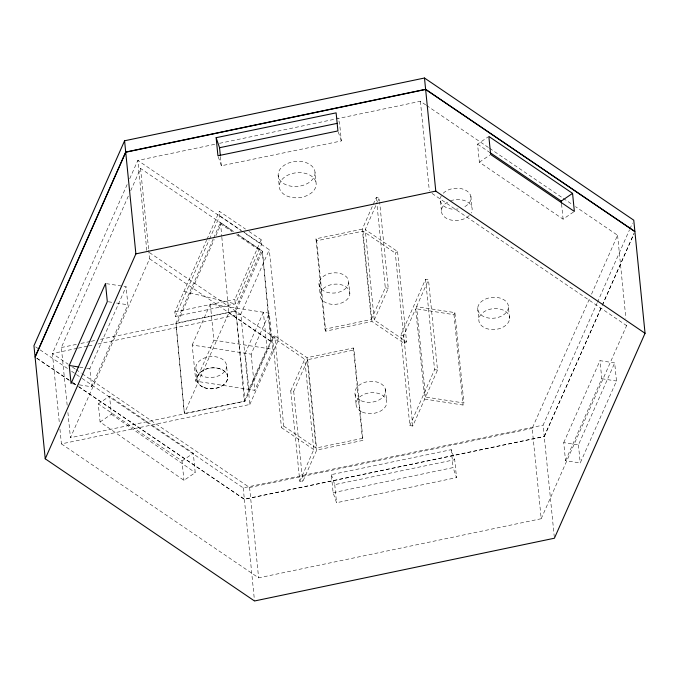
<?xml version="1.0" encoding="UTF-8"?>
<svg xmlns="http://www.w3.org/2000/svg" width="679" height="679" viewBox="0 0 679 679"><rect width="100%" height="100%" fill="white"/><g stroke="black" fill="none" stroke-linecap="round" stroke-linejoin="round"><path stroke-width="0.51" stroke-dasharray="3.4 2.55" d="M127.134 184.561L52.41 353.521L59.438 423.925M129.697 178.764L137.812 160.422L215.447 144.177M67.162 405.202L61.339 347.529L128.56 195.544M130.699 190.706L140.545 168.434L233.432 231.539M79.29 384.849L91.631 386.775L89.832 368.705L126.082 286.733L106.535 283.678M91.631 386.775L127.89 304.803L126.082 286.733M237.922 234.476L262.349 251.188L271.371 341.554L245 401.187L70.446 437.709L149.567 258.809L148.726 250.398M248.998 231.454L261.211 239.746L261.661 244.262L235.29 303.886L175.292 316.465L174.843 311.95L206.543 240.273M206.976 239.305L219.351 211.313L245.509 229.086M175.292 316.465L209.107 240.018M209.531 239.05L219.801 215.829L219.351 211.313M213.181 239.033L175.963 323.179L184.357 413.452L244.287 401.272L270.743 341.461L262.349 251.188L237.811 234.518M213.613 238.057L220.471 222.542L233.559 231.497M177.771 321.939L214.208 239.56M215.905 235.706L221.023 224.146L232.303 231.811M192.182 345.008L210.312 304.022L269.274 313.18L272.882 349.329L254.752 390.315L195.79 381.157L192.182 345.008L251.145 354.166L269.274 313.18M195.79 381.157L213.919 340.171L210.312 304.022M221.838 237.234L228.865 312.815L184.357 413.452L175.98 323.153L235.893 310.999L262.349 251.188M183.916 291.427L235.29 303.886L234.841 299.371L261.211 239.746M235.35 309.123L260.94 251.264L235.774 234.17M59.956 429.179L61.424 443.896L249.83 404.463L240.816 314.097L269.274 249.736L243.863 232.473M249.83 404.463L278.297 340.111L269.274 249.736M290.765 390.875L304.761 359.225L272.44 337.268L274.698 335.723L307.018 357.68L353.343 347.988L354.022 349.991L363.044 440.365L316.728 450.058L302.724 481.708L299.787 481.25L290.765 390.875L293.701 391.333L307.706 359.683L354.022 349.991M362.289 229.112L315.964 238.804L324.986 329.171L371.303 319.478L362.289 229.112L376.285 197.453L379.221 197.912L379.536 201.069M324.986 329.171L325.674 331.174L371.99 321.481L404.319 343.447L406.568 341.902L374.248 319.936L365.226 229.57L377.108 202.707M377.524 201.748L379.221 197.912M299.787 481.25L313.783 449.6L304.761 359.225M371.303 319.478L385.307 287.828L376.811 202.707M374.248 319.936L388.244 288.286L379.646 202.121M454.905 312.629L453.996 314.674L415.667 308.699L424.689 399.074L412.773 426.022L409.836 425.563L400.814 335.188L425.555 279.247L428.491 279.706L437.514 370.072L425.597 397.02L463.918 403.003L454.905 312.629L416.575 306.653L425.597 397.02M412.773 426.022L403.75 335.647L415.667 308.699M416.575 306.653L428.491 279.706M409.836 425.563L434.577 369.614L425.555 279.247M424.689 399.074L463.019 405.049L463.918 403.003M61.424 443.896L258.614 577.854L541.205 518.722L532.183 428.356L589.83 298.013M591.536 294.151L617.584 235.248L575.52 206.671M78.679 386.623L244.347 499.175L544.252 436.419L543.124 425.122L596.994 303.318M597.418 302.35L629.484 229.85M629.917 228.891L632.48 223.085M544.252 436.419L601.883 306.119M602.307 305.151L634.033 233.423M554.31 537.182L544.269 436.563L601.891 306.263M602.324 305.295L634.042 233.568M563.731 442.615L599.981 360.642L614.682 362.934L616.49 381.012L580.231 462.985L565.531 460.693L563.731 442.615L578.432 444.906L614.682 362.934M565.531 460.693L601.789 378.721L599.981 360.642M541.205 518.722L626.607 325.623L626.293 322.474M98.285 403.886L109.557 396.154L193.286 453.249L195.221 472.626L183.95 480.359L100.085 421.956L98.285 403.886L182.014 460.973L183.95 480.359M573.492 212.026L563.086 219.164L479.374 162.222L477.566 144.143L487.972 137.014M100.085 421.956L111.356 414.232L109.557 396.154M479.374 162.222L489.78 155.084M404.319 343.447L395.297 253.072L397.554 251.527L365.226 229.57M182.014 460.973L193.286 453.249M313.783 449.6L281.462 427.634L283.712 426.089L274.698 335.723M219.58 143.311L420.394 101.29L425.657 104.855M315.964 238.804L316.652 240.807L362.968 231.115L395.297 253.072M174.843 311.95L234.841 299.371M61.339 347.529L76.837 344.287M80.962 343.421L90.265 341.478M91.292 341.265L96.46 340.179M100.594 339.313L235.893 310.999L245 401.187M77.253 348.319L52.41 353.521L68.18 364.241M78.289 348.106L87.599 346.154M88.635 345.942L93.812 344.856M97.954 343.99L240.816 314.097M283.712 426.089L316.041 448.055L362.357 438.362L363.044 440.365M82.108 378.424L243.218 487.878L543.124 425.122M82.201 373.764L249.592 487.488L532.183 428.356M78.688 386.767L244.364 499.32L544.269 436.563M333.126 492.699L453.088 467.593L456.517 477.617L336.555 502.723L333.126 492.699L331.327 474.629L451.306 449.676L454.726 459.7L456.517 477.617M331.327 474.629L334.747 484.645L454.726 459.7M218.273 156.773L221.354 165.786L341.342 140.952L339.542 122.882L337.828 117.866M385.307 287.828L388.244 288.286M189.161 293.345L190.341 293.523M238.906 301.103L240.077 301.281M400.814 335.188L403.75 335.647M108.334 301.756L112.451 302.401M116.567 303.038L127.89 304.803M601.789 378.721L616.49 381.012M434.577 369.614L437.514 370.072M213.919 340.171L272.882 349.329M79.545 367.101L85.715 368.06M86.742 368.222L89.832 368.705M72.084 383.728L78.255 384.687M426.531 105.457L488.761 147.725M489.635 148.319L562.373 197.742M563.247 198.336L572.015 204.294M432.048 193.447L626.607 325.623M219.801 215.829L240.731 230.045M244.219 232.413L261.661 244.262M242.98 231.87L137.812 160.422L146.825 250.789M149.456 252.58L278.297 340.111M149.567 258.809L271.371 341.554M72.568 367.212L75.191 369.003M76.073 369.597L81.327 373.17M35.698 346.893L39.204 349.269M40.078 349.863L68.095 368.901M71.601 371.286L81.234 377.83M36.819 358.181L71.702 381.878M72.568 382.472L77.805 386.028M36.836 358.325L71.711 382.022M72.585 382.617L77.822 386.173M477.566 144.143L488.905 151.858M228.865 312.815L270.743 341.461M111.356 414.232L195.221 472.626M338.261 131.938L341.342 140.952M67.908 412.543L70.446 437.709M617.584 235.248L625.877 318.264M561.584 204.099L563.086 219.164M578.432 444.906L580.231 462.985M508.452 307.341A15.422 10.44 -5.7 0 1 484.899 317.085A15.422 10.44 -5.7 0 1 485.892 298.913A15.422 10.44 -5.7 0 1 508.452 307.341L509.573 318.638A15.422 10.44 -5.7 0 1 486.028 328.381A15.422 10.44 -5.7 0 1 487.013 310.21A15.422 10.44 -5.7 0 1 509.573 318.638M470.853 196.256L471.981 207.553M477.71 308.215L478.839 319.512M453.996 314.674L463.019 405.049M440.476 201.213L441.605 212.51M420.394 101.29L429.315 190.604M451.306 449.676L453.088 467.593M397.554 251.527L406.568 341.902M376.285 197.453L376.701 201.663M385.46 389.356L386.58 400.652M362.968 231.115L371.99 321.481M348.709 282.523A14.896 10.083 -5.7 0 1 325.954 291.936A14.896 10.083 -5.7 0 1 326.913 274.384A14.896 10.083 -5.7 0 1 348.709 282.523L349.838 293.82A14.896 10.083 -5.7 0 1 327.083 303.233A14.896 10.083 -5.7 0 1 328.042 285.681A14.896 10.083 -5.7 0 1 349.838 293.82M353.343 347.988L362.357 438.362M355.083 394.312L356.212 405.609M315.048 172.576A18.511 12.528 -5.7 0 1 287.82 185.443A18.511 12.528 -5.7 0 1 286.92 163.749A18.511 12.528 -5.7 0 1 315.048 172.576L316.176 183.873A18.511 12.528 -5.7 0 1 288.948 196.74A18.511 12.528 -5.7 0 1 288.049 175.046A18.511 12.528 -5.7 0 1 316.176 183.873M316.652 240.807L325.674 331.174M319.011 283.372L320.14 294.669M334.747 484.645L336.555 502.723M307.706 359.683L316.728 450.058M307.018 357.68L316.041 448.055M278.144 175.275L279.273 186.572M293.701 391.333L302.724 481.708M272.44 337.268L281.462 427.634M251.145 354.166L254.752 390.315M220.454 156.747L221.354 165.786M249.592 487.488L258.614 577.854M243.218 487.878L244.347 499.175M244.364 499.32L254.515 600.983M226.574 365.905A15.422 10.44 -5.7 0 1 203.887 376.624A15.422 10.44 -5.7 0 1 203.14 358.546A15.422 10.44 -5.7 0 1 226.574 365.905L227.703 377.201A15.422 10.44 -5.7 0 1 205.016 387.921A15.422 10.44 -5.7 0 1 204.269 369.843A15.422 10.44 -5.7 0 1 227.703 377.201M195.824 368.145L196.952 379.442M140.545 168.434L148.625 249.354M235.893 310.999L244.287 401.272M220.471 222.542L221.744 236.19M443.2 193.269A15.422 10.44 -5.7 0 1 467.279 191.24A15.422 10.44 -5.7 0 1 462.849 207.604M458.104 208.937A15.422 10.44 -5.7 0 1 441.291 195.773M450.508 200.814A15.422 10.44 -5.7 0 1 467.356 201.858A15.422 10.44 -5.7 0 1 471.167 212.985M469.257 215.498A15.422 10.44 -5.7 0 1 445.178 217.518A15.422 10.44 -5.7 0 1 449.608 201.162M263.393 312.264L245.263 353.25L248.879 389.398L267 348.412L263.393 312.264M204.158 387.539A15.388 10.414 -5.7 0 0 227.66 377.821A15.388 10.414 -5.7 0 0 205.151 369.41A15.388 10.414 -5.7 0 0 204.158 387.539M361.253 400.805A15.422 10.44 -5.7 0 0 385.57 392.089A15.422 10.44 -5.7 0 0 363.986 382.617A15.422 10.44 -5.7 0 0 361.253 400.805M362.382 412.094A15.422 10.44 -5.7 0 0 386.699 403.377A15.422 10.44 -5.7 0 0 365.115 393.913A15.422 10.44 -5.7 0 0 362.382 412.094"/><path stroke-width="1.02" d="M124.588 140.774L33.95 345.704L35.079 357.001L125.708 152.071L124.588 140.774L424.485 78.017L633.762 220.191L634.89 231.488L425.614 89.314L125.708 152.071M125.725 152.215L35.096 357.146L45.238 458.809L254.515 600.983L554.412 538.226L645.05 333.296L634.899 231.632L425.631 89.458L125.725 152.215L135.876 253.878L45.238 458.809M69.25 365.497L105.508 283.516L107.307 301.595L71.057 383.567L69.25 365.497L78.509 366.94M561.482 203.097L561.287 201.086L572.558 193.362L488.846 136.42L490.645 154.489L574.366 211.432L572.558 193.362M135.876 253.878L435.782 191.122L645.05 333.296M216.126 137.693L336.113 112.858L337.921 130.937L217.934 155.771L216.126 137.693L219.555 147.716L220.352 155.746M219.555 147.716L337.471 123.306M489.78 152.444L561.287 201.086M424.485 78.017L425.614 89.314M425.631 89.458L435.782 191.122"/></g></svg>
